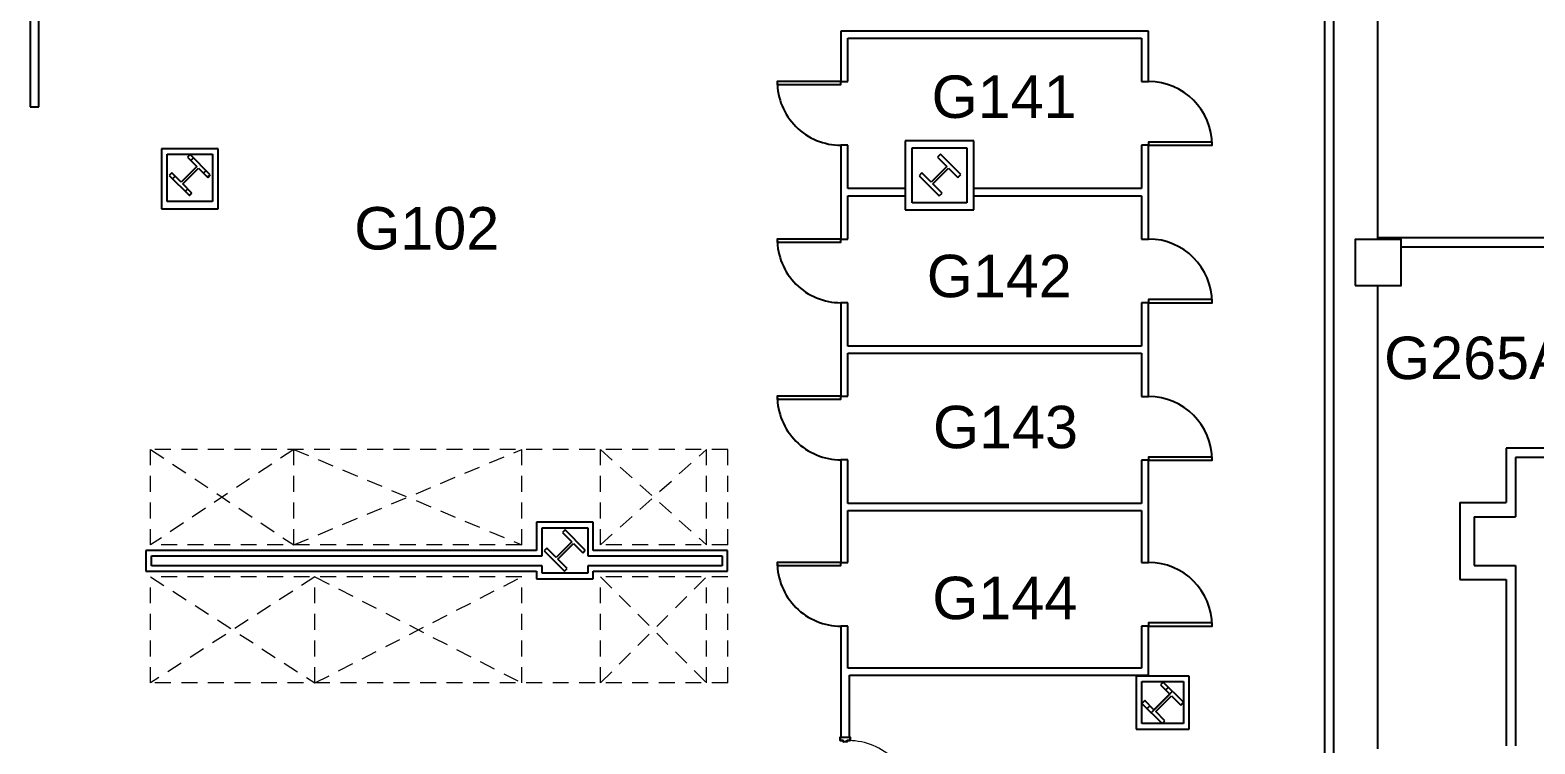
# Model space of a CAD drawing. Header units: inches. Extents: x -115 to 5677, y -261 to 4726.
# Drawn here: x 1818 to 2669, y 920 to 1324 of the extents above; entities that cross this region are included whole.
import ezdxf

# ---------------------------------------------------------------- set-up
doc = ezdxf.new("R2010")
doc.units = ezdxf.units.IN
doc.header["$LTSCALE"] = 96
doc.header["$MEASUREMENT"] = 0
doc.linetypes.add('Overhead', pattern=[0.15625, 0.09375, -0.0625])
doc.layers.get('0').update_dxf_attribs({"linetype": 'CONTINUOUS'})
for name, color, linetype in [('A-ANNO-ROOM', 4, 'CONTINUOUS'), ('A-COLS', 5, 'CONTINUOUS'), ('A-DOOR', 2, 'CONTINUOUS'), ('A-WALL-FULL', 6, 'CONTINUOUS')]:
    doc.layers.add(name, color=color, linetype=linetype)
doc.layers.add('A-FLOR-OVHD', color=8, linetype='Overhead', lineweight=9)
doc.styles.add('ARIAL', font='arial.ttf')

# ---------------------------------------------------------------- blocks, each defined once
blk = doc.blocks.new('*U19')
for p, q in [((0, 0), (0, 0)), ((-36, 0), (-36, 0))]:
    blk.add_line(p, q)
blk.add_lwpolyline([(0, 0), (0, 36), (-1.75, 36), (-1.75, 0)], close=True)
blk.add_arc((0, 0), 36, 90, 180)

msp = doc.modelspace()

# ---------------------------------------------------------------- hatches: boundary and pattern name
at = {"layer": 'A-COLS'}
h = msp.add_hatch(dxfattribs=at)
h.set_pattern_fill('FP_170', color=256, angle=135, style=0, pattern_type=2)
h.set_pattern_definition([(45, (-3238.246, -167.171), (-9.503515, 9.503515), []), (45, (-3238.247, -152.77), (-9.503515, 9.503515), [])])
h.paths.add_polyline_path([(1908.02, 1230), (1909.48, 1231.46), (1904.25, 1236.69), (1913.13, 1245.58), (1918.36, 1240.34), (1919.83, 1241.8), (1908.44, 1253.19), (1906.98, 1251.72), (1912.22, 1246.49), (1903.34, 1237.61), (1898.1, 1242.84), (1896.64, 1241.38)], flags=0)
h = msp.add_hatch(dxfattribs=at)
h.set_pattern_fill('FP_225', color=256, angle=135, style=0, pattern_type=2)
h.set_pattern_definition([(45, (-3238.246, -167.171), (-9.503515, 9.503515), []), (45, (-3238.247, -152.77), (-9.503515, 9.503515), [])])
h.paths.add_polyline_path([(2458.22, 931.6), (2459.82, 933.19), (2454.59, 938.42), (2463.48, 947.32), (2468.71, 942.09), (2469.65, 943.03), (2469.65, 944.34), (2458.86, 955.14), (2457.26, 953.54), (2462.49, 948.32), (2453.59, 939.42), (2448.36, 944.65), (2446.76, 943.05)], flags=0)

# ---------------------------------------------------------------- linework, layer by layer
for p, q in [((1908.44, 1253.19), (1906.98, 1251.72)), ((1906.98, 1251.72), (1912.22, 1246.49)), ((1919.83, 1241.8), (1908.44, 1253.19)), ((2332.81, 1253.36), (2331.22, 1251.77)), ((2331.22, 1251.77), (2336.45, 1246.54)), ((2344.27, 1241.91), (2332.81, 1253.36)), ((1898.1, 1242.84), (1896.64, 1241.38)), ((1903.34, 1237.61), (1898.1, 1242.84)), ((1912.22, 1246.49), (1903.34, 1237.61)), ((1904.25, 1236.69), (1913.13, 1245.58)), ((1913.13, 1245.58), (1918.36, 1240.34)), ((2322.32, 1242.87), (2320.72, 1241.27)), ((2327.55, 1237.64), (2322.32, 1242.87)), ((2336.45, 1246.54), (2327.55, 1237.64)), ((2328.55, 1236.65), (2337.44, 1245.54)), ((2337.44, 1245.54), (2342.67, 1240.31)), ((1896.64, 1241.38), (1908.02, 1230)), ((1909.48, 1231.46), (1904.25, 1236.69)), ((1918.36, 1240.34), (1919.83, 1241.8)), ((2320.72, 1241.27), (2332.18, 1229.82)), ((2333.78, 1231.42), (2328.55, 1236.65)), ((2342.67, 1240.31), (2344.27, 1241.91)), ((1908.02, 1230), (1909.48, 1231.46)), ((2332.18, 1229.82), (2333.78, 1231.42)), ((2120.58, 1041.06), (2119.11, 1039.59)), ((2119.11, 1039.59), (2124.35, 1034.36)), ((2131.96, 1029.67), (2120.58, 1041.06)), ((2110.23, 1030.71), (2108.77, 1029.25)), ((2115.47, 1025.48), (2110.23, 1030.71)), ((2124.35, 1034.36), (2115.47, 1025.48)), ((2116.38, 1024.56), (2125.26, 1033.44)), ((2125.26, 1033.44), (2130.5, 1028.21)), ((2108.77, 1029.25), (2120.15, 1017.86)), ((2121.62, 1019.33), (2116.38, 1024.56)), ((2130.5, 1028.21), (2131.96, 1029.67)), ((2120.15, 1017.86), (2121.62, 1019.33)), ((2458.86, 955.14), (2457.26, 953.54)), ((2457.26, 953.54), (2462.49, 948.32)), ((2470.31, 943.69), (2458.86, 955.14)), ((2462.49, 948.32), (2453.59, 939.42)), ((2454.59, 938.42), (2463.48, 947.32)), ((2463.48, 947.32), (2468.71, 942.09)), ((2448.36, 944.65), (2446.76, 943.05)), ((2446.76, 943.05), (2458.22, 931.6)), ((2453.59, 939.42), (2448.36, 944.65)), ((2459.82, 933.19), (2454.59, 938.42)), ((2468.71, 942.09), (2470.31, 943.69)), ((2458.22, 931.6), (2459.82, 933.19))]:
    msp.add_line(p, q, dxfattribs=at)
at = {"layer": 'A-DOOR'}
for p, q in [((2276.09, 922.05), (2276.09, 923.93)), ((2276.15, 923.99), (2276.53, 923.99)), ((2276.15, 923.93), (2276.15, 922.05)), ((2276.53, 923.93), (2276.15, 923.93)), ((2276.15, 922.05), (2277.81, 922.05)), ((2277.81, 921.99), (2276.15, 921.99)), ((2276.53, 923.99), (2276.53, 923.93)), ((2277.84, 921.43), (2277.84, 921.96)), ((2277.9, 921.96), (2277.9, 921.43)), ((2277.9, 921.43), (2280.03, 921.43)), ((2280.03, 921.36), (2277.9, 921.36)), ((2280.03, 921.43), (2280.03, 921.96)), ((2280.09, 921.96), (2280.09, 921.43)), ((2280.12, 922.05), (2281.78, 922.05)), ((2281.78, 921.99), (2280.12, 921.99)), ((2281.4, 923.99), (2281.78, 923.99)), ((2281.4, 923.93), (2281.4, 923.99)), ((2281.78, 923.93), (2281.4, 923.93)), ((2281.78, 922.05), (2281.78, 923.93)), ((2281.84, 923.93), (2281.84, 922.05))]:
    msp.add_line(p, q, dxfattribs=at)
for centre, radius, start, end in [((2276.15, 923.93), 0.0625, 90, 180), ((2276.15, 922.05), 0.0625, 180, 270), ((2277.81, 921.96), 0.0938, 0, 90), ((2277.81, 921.96), 0.0313, 0, 90), ((2277.9, 921.43), 0.0625, 180, 270), ((2280.12, 921.96), 0.0938, 90, 180), ((2280.03, 921.43), 0.0625, 270, 0), ((2280.12, 921.96), 0.0313, 90, 180), ((2281.78, 923.93), 0.0625, 0, 90), ((2281.78, 922.05), 0.0625, 270, 0)]:
    msp.add_arc(centre, radius, start, end, dxfattribs=at)
at = {"layer": 'A-DOOR', "lineweight": 9}
msp.add_arc((2280.97, 885.99), 36, 2.28631, 92.78631, dxfattribs=at)
at = {"layer": 'A-FLOR-OVHD'}
for p, q in [((2212.53, 1086.61), (1886.03, 1086.61)), ((1886.03, 1032.61), (1886.03, 1086.61)), ((1886.03, 1086.61), (1967.03, 1032.61)), ((1967.03, 1086.61), (1886.03, 1032.61)), ((1967.03, 1086.61), (2096.03, 1032.61)), ((1967.03, 1032.61), (2096.03, 1086.61)), ((1967.03, 1032.61), (1967.03, 1086.61)), ((2096.03, 1032.61), (2096.03, 1086.61)), ((2140.53, 1032.61), (2140.53, 1086.61)), ((2140.53, 1086.61), (2200.53, 1032.61)), ((2140.53, 1032.61), (2200.53, 1086.61)), ((2200.53, 1032.61), (2200.53, 1086.61)), ((2212.53, 1032.61), (2212.53, 1086.61)), ((2096.03, 1032.61), (1886.03, 1032.61)), ((2212.53, 1032.61), (2140.53, 1032.61)), ((2096.03, 1014.61), (1886.03, 1014.61)), ((1886.03, 1014.61), (1979.03, 954.61)), ((1979.03, 1014.61), (1886.03, 954.61)), ((1886.03, 954.61), (1886.03, 1014.61)), ((1979.03, 954.61), (2096.03, 1014.61)), ((1979.03, 1014.61), (2096.03, 954.61)), ((1979.03, 954.61), (1979.03, 1014.61)), ((2096.03, 954.61), (2096.03, 1014.61)), ((2212.53, 1014.61), (2140.53, 1014.61)), ((2140.53, 954.61), (2200.53, 1014.61)), ((2140.53, 954.61), (2140.53, 1014.61)), ((2140.53, 1014.61), (2200.53, 954.61)), ((2200.53, 954.61), (2200.53, 1014.61)), ((2212.53, 954.61), (2212.53, 1014.61)), ((2212.53, 954.61), (1886.03, 954.61))]:
    msp.add_line(p, q, dxfattribs=at)
at = {"layer": 'A-WALL-FULL'}
for p, q in [((2555.28, 692.4), (2555.28, 1926.67)), ((2550.03, 1920.55), (2550.03, 692.4)), ((1817.9, 1697.36), (1817.9, 1280.11)), ((1822.78, 1280.11), (1822.78, 1650.36)), ((2580.28, 1205.31), (2580.28, 1471.81)), ((2276.53, 1322.99), (2276.53, 1294.49)), ((2450.53, 1322.99), (2276.53, 1322.99)), ((2450.53, 1294.49), (2450.53, 1322.99)), ((2280.53, 1294.49), (2280.53, 1318.99)), ((2280.53, 1318.99), (2446.53, 1318.99)), ((2446.53, 1318.99), (2446.53, 1294.49)), ((2276.53, 1294.49), (2280.53, 1294.49)), ((2446.53, 1294.49), (2450.53, 1294.49)), ((1817.9, 1280.11), (1822.78, 1280.11)), ((2351.78, 1260.99), (2312.78, 1260.99)), ((2312.78, 1260.99), (2312.78, 1221.99)), ((2351.78, 1221.99), (2351.78, 1260.99)), ((1924.29, 1256.49), (1892.29, 1256.49)), ((1892.29, 1256.49), (1892.29, 1222.49)), ((1895.41, 1253.36), (1921.16, 1253.36)), ((1895.41, 1226.74), (1895.41, 1253.36)), ((1921.16, 1253.36), (1921.16, 1226.74)), ((1924.29, 1222.49), (1924.29, 1256.49)), ((2276.53, 1258.49), (2276.53, 1205.49)), ((2280.53, 1258.49), (2276.53, 1258.49)), ((2280.53, 1233.99), (2280.53, 1258.49)), ((2316.78, 1256.99), (2347.78, 1256.99)), ((2316.78, 1225.99), (2316.78, 1256.99)), ((2347.78, 1256.99), (2347.78, 1225.99)), ((2446.53, 1258.49), (2446.53, 1233.99)), ((2450.53, 1258.49), (2446.53, 1258.49)), ((2450.53, 1205.49), (2450.53, 1258.49)), ((1921.16, 1226.74), (1895.41, 1226.74)), ((2312.78, 1233.99), (2280.53, 1233.99)), ((2280.53, 1205.49), (2280.53, 1229.99)), ((2280.53, 1229.99), (2312.78, 1229.99)), ((2347.78, 1225.99), (2316.78, 1225.99)), ((2446.53, 1233.99), (2351.78, 1233.99)), ((2351.78, 1229.99), (2446.53, 1229.99)), ((2446.53, 1229.99), (2446.53, 1205.49)), ((1892.29, 1222.49), (1924.29, 1222.49)), ((2312.78, 1221.99), (2351.78, 1221.99)), ((2276.53, 1205.49), (2280.53, 1205.49)), ((2446.53, 1205.49), (2450.53, 1205.49)), ((2580.28, 1206.31), (2690.15, 1206.31)), ((2593.4, 1201.06), (2690.15, 1201.06)), ((2580.28, 917.31), (2580.28, 1179.31)), ((2276.53, 1169.49), (2276.53, 1116.74)), ((2280.53, 1169.49), (2276.53, 1169.49)), ((2280.53, 1144.99), (2280.53, 1169.49)), ((2446.53, 1169.49), (2446.53, 1144.99)), ((2450.53, 1169.49), (2446.53, 1169.49)), ((2450.53, 1116.49), (2450.53, 1169.49)), ((2446.53, 1144.99), (2280.53, 1144.99)), ((2280.53, 1116.74), (2280.53, 1140.99)), ((2280.53, 1140.99), (2446.53, 1140.99)), ((2446.53, 1140.99), (2446.53, 1116.49)), ((2276.53, 1116.74), (2280.53, 1116.74)), ((2446.53, 1116.49), (2450.53, 1116.49)), ((2652.9, 1087.31), (2652.9, 1056.52)), ((2742.15, 1087.31), (2652.9, 1087.31)), ((2877.15, 1082.06), (2658.15, 1082.06)), ((2658.15, 1082.06), (2658.15, 1048.52)), ((2276.53, 1080.74), (2276.53, 1022.74)), ((2280.53, 1080.74), (2276.53, 1080.74)), ((2280.53, 1055.99), (2280.53, 1080.74)), ((2446.53, 1080.49), (2446.53, 1055.99)), ((2450.53, 1080.49), (2446.53, 1080.49)), ((2450.53, 1022.74), (2450.53, 1080.49)), ((2446.53, 1055.99), (2280.53, 1055.99)), ((2626.65, 1056.52), (2652.9, 1056.52)), ((2626.65, 1056.52), (2626.65, 1012.99)), ((2280.53, 1051.99), (2446.53, 1051.99)), ((2280.53, 1022.74), (2280.53, 1051.99)), ((2446.53, 1051.99), (2446.53, 1022.74)), ((2634.65, 1048.52), (2634.65, 1020.99)), ((2634.65, 1048.52), (2658.15, 1048.52)), ((2104.42, 1045.49), (2104.42, 1029.49)), ((2136.42, 1045.49), (2104.42, 1045.49)), ((2107.54, 1026.36), (2107.54, 1042.36)), ((2107.54, 1042.36), (2133.29, 1042.36)), ((2133.29, 1042.36), (2133.29, 1026.36)), ((2136.42, 1029.49), (2136.42, 1045.49)), ((2104.42, 1029.49), (1883.42, 1029.49)), ((1883.42, 1029.49), (1883.42, 1017.74)), ((1886.54, 1026.36), (2107.54, 1026.36)), ((1886.54, 1020.86), (1886.54, 1026.36)), ((2133.29, 1026.36), (2209.29, 1026.36)), ((2212.42, 1029.49), (2136.42, 1029.49)), ((2209.29, 1026.36), (2209.29, 1020.86)), ((2212.42, 1017.74), (2212.42, 1029.49)), ((2276.53, 1022.74), (2280.53, 1022.74)), ((2446.53, 1022.74), (2450.53, 1022.74)), ((1883.42, 1017.74), (2104.42, 1017.74)), ((2107.54, 1020.86), (1886.54, 1020.86)), ((2104.42, 1017.74), (2104.42, 1013.49)), ((2104.42, 1013.49), (2136.42, 1013.49)), ((2107.54, 1016.61), (2107.54, 1020.86)), ((2133.29, 1016.61), (2107.54, 1016.61)), ((2209.29, 1020.86), (2133.29, 1020.86)), ((2133.29, 1020.86), (2133.29, 1016.61)), ((2136.42, 1017.74), (2212.42, 1017.74)), ((2136.42, 1013.49), (2136.42, 1017.74)), ((2626.65, 1012.99), (2652.9, 1012.99)), ((2634.65, 1020.99), (2658.15, 1020.99)), ((2652.9, 1012.99), (2652.9, 918.99)), ((2658.15, 1020.99), (2658.15, 918.99)), ((2276.53, 986.74), (2276.53, 923.99)), ((2280.53, 986.74), (2276.53, 986.74)), ((2280.53, 962.99), (2280.53, 986.74)), ((2450.53, 986.74), (2446.53, 986.74)), ((2446.53, 986.74), (2446.53, 962.99)), ((2450.53, 958.99), (2450.53, 986.74)), ((2446.53, 962.99), (2280.53, 962.99)), ((2281.4, 923.99), (2281.4, 958.99)), ((2281.4, 958.99), (2450.53, 958.99)), ((2473.53, 958.49), (2443.53, 958.49)), ((2443.53, 958.49), (2443.53, 928.49)), ((2446.65, 955.36), (2470.4, 955.36)), ((2446.65, 931.61), (2446.65, 955.36)), ((2470.4, 955.36), (2470.4, 931.61)), ((2473.53, 928.49), (2473.53, 958.49)), ((2443.53, 928.49), (2473.53, 928.49)), ((2470.4, 931.61), (2446.65, 931.61)), ((2276.53, 923.99), (2281.4, 923.99))]:
    msp.add_line(p, q, dxfattribs=at)
msp.add_lwpolyline([(2567.4, 1179.31), (2593.4, 1179.31), (2593.4, 1205.31), (2567.4, 1205.31)], close=True, dxfattribs=at)

# ---------------------------------------------------------------- block references
at = {"layer": 'A-DOOR'}
for p, rotation in [((2276.53, 1294.49), 89.99999999999999), ((2450.53, 1258.49), 270), ((2276.53, 1205.49), 89.99999999999999), ((2450.53, 1169.49), 270), ((2276.53, 1116.74), 89.99999999999999), ((2450.53, 1080.49), 270), ((2276.53, 1022.74), 89.99999999999999), ((2450.53, 986.74), 270)]:
    msp.add_blockref('*U19', p, dxfattribs=dict(at, rotation=rotation))

# ---------------------------------------------------------------- texts
at = {"layer": 'A-ANNO-ROOM', "style": 'ARIAL'}
for s, p in [('G141', (2327.82, 1273.92)), ('G102', (2001.23, 1199.56)), ('G142', (2325.11, 1172.59)), ('G265A', (2583.76, 1126.32)), ('G143', (2328.61, 1087.25)), ('G144', (2328.2, 990.64))]:
    msp.add_text(s, height=24, dxfattribs=at).set_placement(p)

doc.saveas('drawing.dxf')
